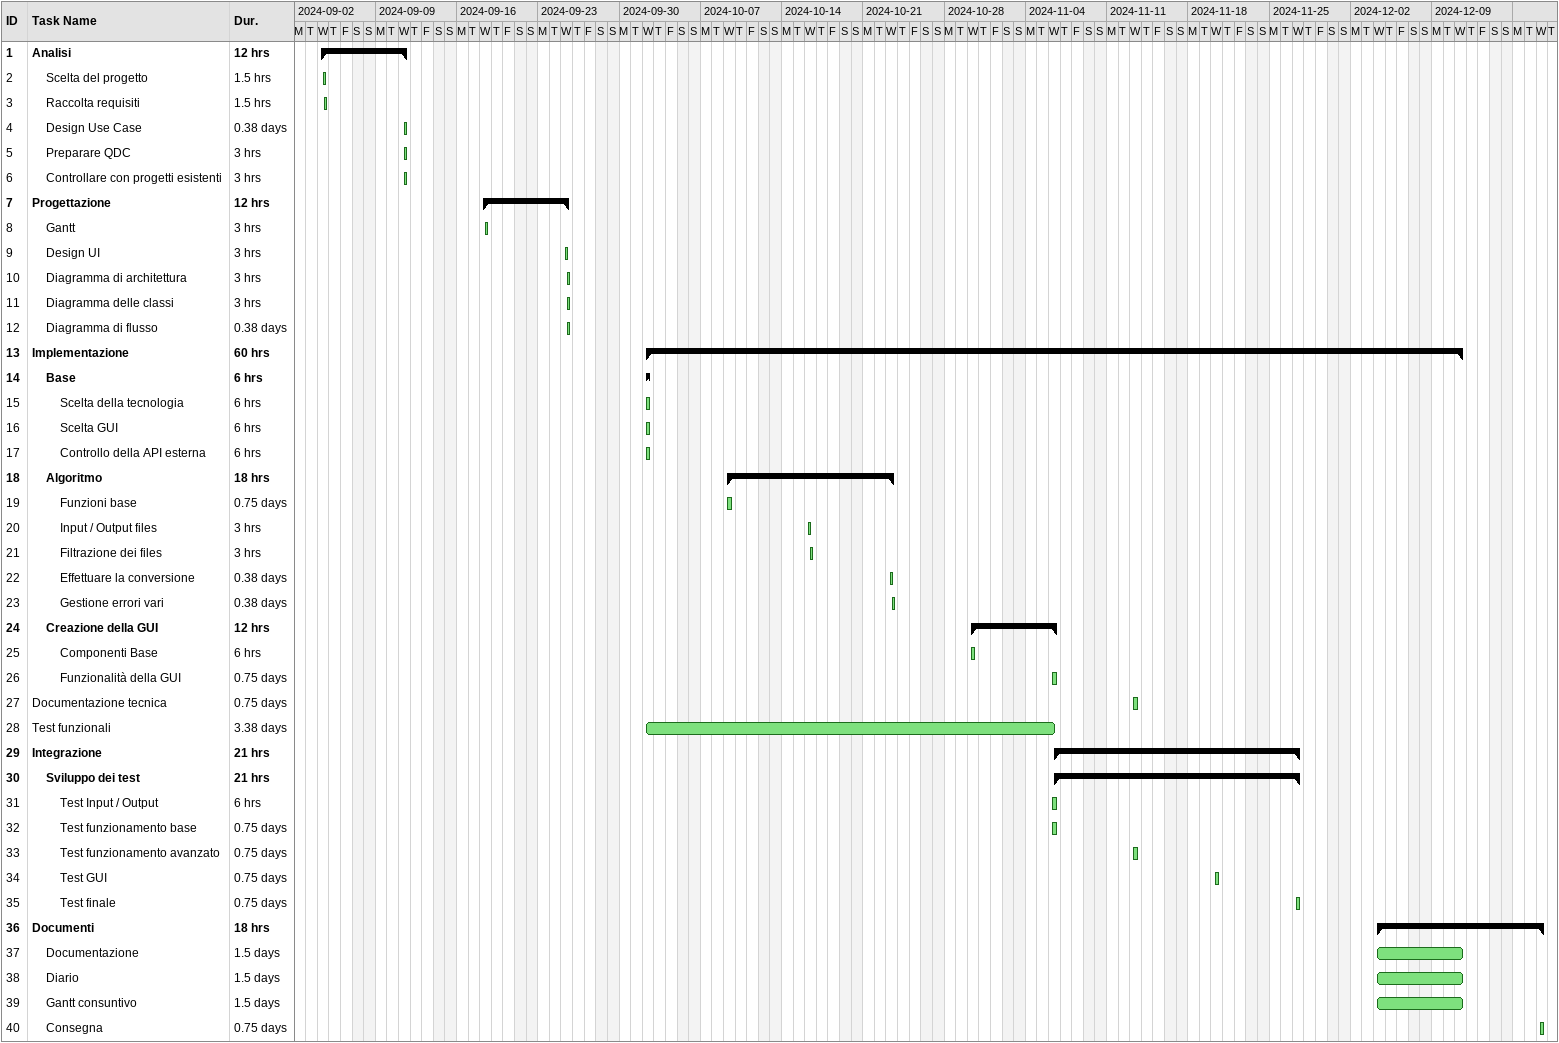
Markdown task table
| ID | Level | Task | Duration | Start | Finish |
|---|---|---|---|---|---|
| 1 | 1 | **Analisi** | 12h | 2024-09-04 | 2024-09-11 |
| 2 | 2 | Scelta del progetto | 1.5h | 2024-09-04 | 2024-09-04 |
| 3 | 2 | Raccolta requisiti | 1.5h | 2024-09-04 | 2024-09-04 |
| 4 | 2 | Design Use Case | 0.38d | 2024-09-11 | 2024-09-11 |
| 5 | 2 | Preparare QDC | 3h | 2024-09-11 | 2024-09-11 |
| 6 | 2 | Controllare con progetti esistenti | 3h | 2024-09-11 | 2024-09-11 |
| 7 | 1 | **Progettazione** | 12h | 2024-09-18 | 2024-09-25 |
| 8 | 2 | Gantt | 3h | 2024-09-18 | 2024-09-18 |
| 9 | 2 | Design UI | 3h | 2024-09-25 | 2024-09-25 |
| 10 | 2 | Diagramma di architettura | 3h | 2024-09-25 | 2024-09-25 |
| 11 | 2 | Diagramma delle classi | 3h | 2024-09-25 | 2024-09-25 |
| 12 | 2 | Diagramma di flusso | 0.38d | 2024-09-25 | 2024-09-25 |
| 13 | 1 | **Implementazione** | 60h | 2024-10-02 | 2024-12-11 |
| 14 | 2 | **Base** | 6h | 2024-10-02 | 2024-10-02 |
| 15 | 3 | Scelta della tecnologia | 6h | 2024-10-02 | 2024-10-02 |
| 16 | 3 | Scelta GUI | 6h | 2024-10-02 | 2024-10-02 |
| 17 | 3 | Controllo della API esterna | 6h | 2024-10-02 | 2024-10-02 |
| 18 | 2 | **Algoritmo** | 18h | 2024-10-09 | 2024-10-23 |
| 19 | 3 | Funzioni base | 0.75d | 2024-10-09 | 2024-10-09 |
| 20 | 3 | Input / Output files | 3h | 2024-10-16 | 2024-10-16 |
| 21 | 3 | Filtrazione dei files | 3h | 2024-10-16 | 2024-10-16 |
| 22 | 3 | Effettuare la conversione | 0.38d | 2024-10-23 | 2024-10-23 |
| 23 | 3 | Gestione errori vari | 0.38d | 2024-10-23 | 2024-10-23 |
| 24 | 2 | **Creazione della GUI** | 12h | 2024-10-30 | 2024-11-06 |
| 25 | 3 | Componenti Base | 6h | 2024-10-30 | 2024-10-30 |
| 26 | 3 | Funzionalità della GUI | 0.75d | 2024-11-06 | 2024-11-06 |
| 27 | 1 | Documentazione tecnica | 0.75d | 2024-11-13 | 2024-11-13 |
| 28 | 1 | Test funzionali | 3.38d | 2024-10-02 | 2024-11-06 |
| 29 | 1 | **Integrazione** | 21h | 2024-11-06 | 2024-11-27 |
| 30 | 2 | **Sviluppo dei test** | 21h | 2024-11-06 | 2024-11-27 |
| 31 | 3 | Test Input / Output | 6h | 2024-11-06 | 2024-11-06 |
| 32 | 3 | Test funzionamento base | 0.75d | 2024-11-06 | 2024-11-06 |
| 33 | 3 | Test funzionamento avanzato | 0.75d | 2024-11-13 | 2024-11-13 |
| 34 | 3 | Test GUI | 0.75d | 2024-11-20 | 2024-11-20 |
| 35 | 3 | Test finale | 0.75d | 2024-11-27 | 2024-11-27 |
| 36 | 1 | **Documenti** | 18h | 2024-12-04 | 2024-12-18 |
| 37 | 2 | Documentazione | 1.5d | 2024-12-04 | 2024-12-11 |
| 38 | 2 | Diario | 1.5d | 2024-12-04 | 2024-12-11 |
| 39 | 2 | Gantt consuntivo | 1.5d | 2024-12-04 | 2024-12-11 |
| 40 | 2 | Consegna | 0.75d | 2024-12-18 | 2024-12-18 |
